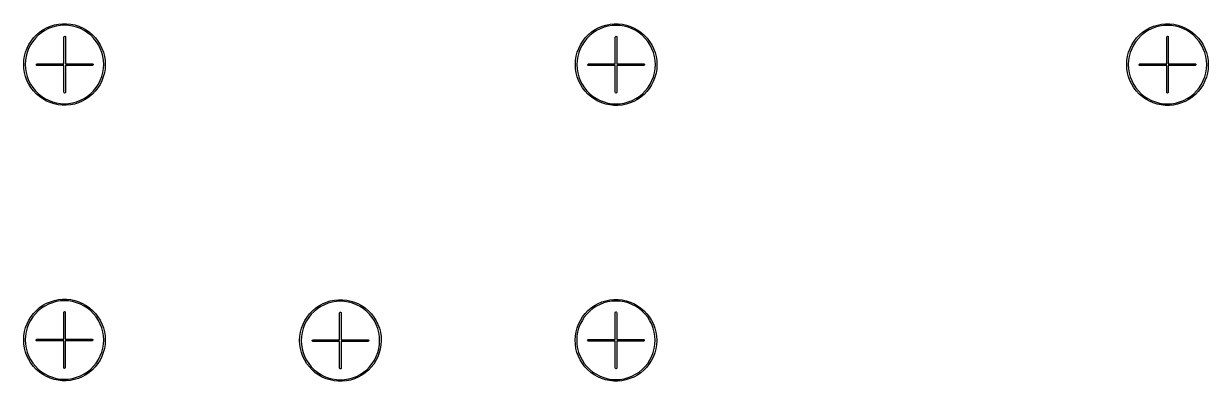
# Model space of a CAD drawing. Extents: x 5.3 to 29.5, y -16.5 to -2.6.
# Drawn here: x 5.751 to 10.048, y -11.448 to -10.152 of the extents above; entities that cross this region are included whole.
import ezdxf

# ---------------------------------------------------------------- set-up
doc = ezdxf.new("R2010")
doc.units = 0
doc.header["$MEASUREMENT"] = 0
doc.layers.add('BLACK', color=7, linetype='CONTINUOUS')

msp = doc.modelspace()

# ---------------------------------------------------------------- linework, layer by layer
at = {"layer": 'BLACK', "linetype": 'CONTINUOUS'}
for p, q in [((5.7974, -10.1918), (5.80878, -10.1821)), ((5.80878, -10.1821), (5.82109, -10.1736)), ((5.82793, -10.1761), (5.81544, -10.1843)), ((5.82109, -10.1736), (5.83419, -10.1664)), ((5.8412, -10.1694), (5.82793, -10.1761)), ((5.83419, -10.1664), (5.84796, -10.1605)), ((5.8551, -10.1641), (5.8412, -10.1694)), ((5.84796, -10.1605), (5.86226, -10.156)), ((5.86948, -10.1602), (5.8551, -10.1641)), ((5.86226, -10.156), (5.87693, -10.153)), ((5.88418, -10.1579), (5.86948, -10.1602)), ((5.87693, -10.153), (5.89182, -10.1516)), ((5.89905, -10.1571), (5.88418, -10.1579)), ((5.89182, -10.1516), (5.9068, -10.1516)), ((5.91392, -10.1579), (5.89905, -10.1571)), ((5.9068, -10.1516), (5.92169, -10.1531)), ((5.92863, -10.1602), (5.91392, -10.1579)), ((5.92169, -10.1531), (5.93635, -10.1562)), ((5.94301, -10.1641), (5.92863, -10.1602)), ((5.93635, -10.1562), (5.95062, -10.1607)), ((5.95691, -10.1694), (5.94301, -10.1641)), ((5.95062, -10.1607), (5.96437, -10.1666)), ((5.97017, -10.1761), (5.95691, -10.1694)), ((5.96437, -10.1666), (5.97746, -10.1739)), ((5.98266, -10.1843), (5.97017, -10.1761)), ((5.97746, -10.1739), (5.98973, -10.1824)), ((5.98973, -10.1824), (6.00108, -10.1922)), ((7.79834, -10.1925), (7.80973, -10.1828)), ((7.80973, -10.1828), (7.82204, -10.1743)), ((7.82888, -10.1768), (7.81639, -10.1849)), ((7.82204, -10.1743), (7.83514, -10.167)), ((7.84214, -10.1701), (7.82888, -10.1768)), ((7.83514, -10.167), (7.84891, -10.1611)), ((7.85604, -10.1647), (7.84214, -10.1701)), ((7.84891, -10.1611), (7.86321, -10.1567)), ((7.87043, -10.1609), (7.85604, -10.1647)), ((7.86321, -10.1567), (7.87788, -10.1537)), ((7.88513, -10.1585), (7.87043, -10.1609)), ((7.87788, -10.1537), (7.89277, -10.1522)), ((7.9, -10.1578), (7.88513, -10.1585)), ((7.89277, -10.1522), (7.90774, -10.1523)), ((7.91487, -10.1585), (7.9, -10.1578)), ((7.90774, -10.1523), (7.92263, -10.1538)), ((7.92957, -10.1609), (7.91487, -10.1585)), ((7.92263, -10.1538), (7.93729, -10.1568)), ((7.94396, -10.1647), (7.92957, -10.1609)), ((7.93729, -10.1568), (7.95157, -10.1613)), ((7.95786, -10.1701), (7.94396, -10.1647)), ((7.95157, -10.1613), (7.96532, -10.1672)), ((7.97112, -10.1768), (7.95786, -10.1701)), ((7.96532, -10.1672), (7.9784, -10.1745)), ((7.98361, -10.1849), (7.97112, -10.1768)), ((7.9784, -10.1745), (7.99068, -10.1831)), ((7.99068, -10.1831), (8.00203, -10.1929)), ((9.79834, -10.1925), (9.80973, -10.1828)), ((9.80973, -10.1828), (9.82204, -10.1743)), ((9.82888, -10.1768), (9.81639, -10.1849)), ((9.82204, -10.1743), (9.83514, -10.167)), ((9.84214, -10.1701), (9.82888, -10.1768)), ((9.83514, -10.167), (9.84891, -10.1611)), ((9.85604, -10.1647), (9.84214, -10.1701)), ((9.84891, -10.1611), (9.86321, -10.1567)), ((9.87043, -10.1609), (9.85604, -10.1647)), ((9.86321, -10.1567), (9.87788, -10.1537)), ((9.88513, -10.1585), (9.87043, -10.1609)), ((9.87788, -10.1537), (9.89277, -10.1522)), ((9.9, -10.1578), (9.88513, -10.1585)), ((9.89277, -10.1522), (9.90774, -10.1523)), ((9.91487, -10.1585), (9.9, -10.1578)), ((9.90774, -10.1523), (9.92263, -10.1538)), ((9.92957, -10.1609), (9.91487, -10.1585)), ((9.92263, -10.1538), (9.93729, -10.1568)), ((9.94396, -10.1647), (9.92957, -10.1609)), ((9.93729, -10.1568), (9.95157, -10.1613)), ((9.95786, -10.1701), (9.94396, -10.1647)), ((9.95157, -10.1613), (9.96532, -10.1672)), ((9.97112, -10.1768), (9.95786, -10.1701)), ((9.96532, -10.1672), (9.9784, -10.1745)), ((9.98361, -10.1849), (9.97112, -10.1768)), ((9.9784, -10.1745), (9.99068, -10.1831)), ((9.99068, -10.1831), (10.002, -10.1929)), ((5.7699, -10.2272), (5.77786, -10.2145)), ((5.78398, -10.2157), (5.77587, -10.2282)), ((5.77786, -10.2145), (5.78705, -10.2027)), ((5.79335, -10.2042), (5.78398, -10.2157)), ((5.78705, -10.2027), (5.7974, -10.1918)), ((5.80387, -10.1936), (5.79335, -10.2042)), ((5.81544, -10.1843), (5.80387, -10.1936)), ((5.89705, -10.2), (5.89723, -10.199)), ((5.89705, -10.297), (5.89705, -10.2)), ((5.89723, -10.199), (5.89852, -10.1974)), ((5.89852, -10.1974), (5.90051, -10.1971)), ((5.90051, -10.1971), (5.90226, -10.1981)), ((5.90226, -10.1981), (5.90295, -10.2)), ((5.90295, -10.2), (5.90295, -10.297)), ((5.99423, -10.1936), (5.98266, -10.1843)), ((6.00476, -10.2042), (5.99423, -10.1936)), ((6.00108, -10.1922), (6.01139, -10.203)), ((6.01413, -10.2157), (6.00476, -10.2042)), ((6.01139, -10.203), (6.02054, -10.2149)), ((6.02224, -10.2282), (6.01413, -10.2157)), ((6.02054, -10.2149), (6.02845, -10.2276)), ((7.77085, -10.2278), (7.7788, -10.2151)), ((7.78492, -10.2164), (7.77681, -10.2289)), ((7.7788, -10.2151), (7.788, -10.2033)), ((7.79429, -10.2048), (7.78492, -10.2164)), ((7.788, -10.2033), (7.79834, -10.1925)), ((7.80482, -10.1943), (7.79429, -10.2048)), ((7.81639, -10.1849), (7.80482, -10.1943)), ((7.89705, -10.2), (7.89723, -10.199)), ((7.89705, -10.297), (7.89705, -10.2)), ((7.89723, -10.199), (7.89852, -10.1974)), ((7.89852, -10.1974), (7.90051, -10.1971)), ((7.90051, -10.1971), (7.90226, -10.1981)), ((7.90226, -10.1981), (7.90295, -10.2)), ((7.90295, -10.2), (7.90295, -10.297)), ((7.99518, -10.1943), (7.98361, -10.1849)), ((8.00571, -10.2048), (7.99518, -10.1943)), ((8.00203, -10.1929), (8.01234, -10.2037)), ((8.01508, -10.2164), (8.00571, -10.2048)), ((8.01234, -10.2037), (8.02149, -10.2156)), ((8.02319, -10.2289), (8.01508, -10.2164)), ((8.02149, -10.2156), (8.0294, -10.2283)), ((9.77085, -10.2278), (9.7788, -10.2151)), ((9.78492, -10.2164), (9.77681, -10.2289)), ((9.7788, -10.2151), (9.788, -10.2033)), ((9.79429, -10.2048), (9.78492, -10.2164)), ((9.788, -10.2033), (9.79834, -10.1925)), ((9.80482, -10.1943), (9.79429, -10.2048)), ((9.81639, -10.1849), (9.80482, -10.1943)), ((9.89705, -10.2), (9.89723, -10.199)), ((9.89705, -10.297), (9.89705, -10.2)), ((9.89723, -10.199), (9.89852, -10.1974)), ((9.89852, -10.1974), (9.90051, -10.1971)), ((9.90051, -10.1971), (9.90226, -10.1981)), ((9.90226, -10.1981), (9.90295, -10.2)), ((9.90295, -10.2), (9.90295, -10.297)), ((9.99518, -10.1943), (9.98361, -10.1849)), ((10.0057, -10.2048), (9.99518, -10.1943)), ((10.002, -10.1929), (10.0123, -10.2037)), ((10.0151, -10.2164), (10.0057, -10.2048)), ((10.0123, -10.2037), (10.0215, -10.2156)), ((10.0232, -10.2289), (10.0151, -10.2164)), ((10.0215, -10.2156), (10.0294, -10.2283)), ((5.75191, -10.2839), (5.75423, -10.2691)), ((5.75423, -10.2691), (5.75802, -10.2546)), ((5.75802, -10.2546), (5.76327, -10.2406)), ((5.76377, -10.2554), (5.75992, -10.2698)), ((5.76327, -10.2406), (5.7699, -10.2272)), ((5.76911, -10.2415), (5.76377, -10.2554)), ((5.77587, -10.2282), (5.76911, -10.2415)), ((6.029, -10.2415), (6.02224, -10.2282)), ((6.02845, -10.2276), (6.03504, -10.241)), ((6.03433, -10.2554), (6.029, -10.2415)), ((6.03819, -10.2698), (6.03433, -10.2554)), ((6.03504, -10.241), (6.04023, -10.2551)), ((6.04023, -10.2551), (6.04398, -10.2696)), ((7.75517, -10.2697), (7.75897, -10.2553)), ((7.75897, -10.2553), (7.76422, -10.2412)), ((7.76472, -10.256), (7.76087, -10.2704)), ((7.76422, -10.2412), (7.77085, -10.2278)), ((7.77006, -10.2421), (7.76472, -10.256)), ((7.77681, -10.2289), (7.77006, -10.2421)), ((8.02994, -10.2421), (8.02319, -10.2289)), ((8.0294, -10.2283), (8.03599, -10.2417)), ((8.03528, -10.256), (8.02994, -10.2421)), ((8.03913, -10.2704), (8.03528, -10.256)), ((8.03599, -10.2417), (8.04118, -10.2558)), ((8.04118, -10.2558), (8.04493, -10.2702)), ((9.75517, -10.2697), (9.75897, -10.2553)), ((9.75897, -10.2553), (9.76422, -10.2412)), ((9.76472, -10.256), (9.76087, -10.2704)), ((9.76422, -10.2412), (9.77085, -10.2278)), ((9.77006, -10.2421), (9.76472, -10.256)), ((9.77681, -10.2289), (9.77006, -10.2421)), ((10.0299, -10.2421), (10.0232, -10.2289)), ((10.0294, -10.2283), (10.036, -10.2417)), ((10.0353, -10.256), (10.0299, -10.2421)), ((10.0391, -10.2704), (10.0353, -10.256)), ((10.036, -10.2417), (10.0412, -10.2558)), ((10.0412, -10.2558), (10.0449, -10.2702)), ((5.7511, -10.2988), (5.75191, -10.2839)), ((5.75112, -10.2993), (5.7511, -10.2988)), ((5.75181, -10.3138), (5.75112, -10.2993)), ((5.75759, -10.2845), (5.75681, -10.2993)), ((5.75681, -10.2993), (5.75759, -10.3142)), ((5.75992, -10.2698), (5.75759, -10.2845)), ((5.79709, -10.2995), (5.7981, -10.2977)), ((5.79744, -10.3015), (5.79709, -10.2995)), ((5.79899, -10.3028), (5.79744, -10.3015)), ((5.7981, -10.2977), (5.8, -10.297)), ((5.8, -10.303), (5.79899, -10.3028)), ((5.8, -10.297), (5.89705, -10.297)), ((5.89705, -10.303), (5.8, -10.303)), ((5.89705, -10.4), (5.89705, -10.303)), ((5.90295, -10.297), (6, -10.297)), ((6, -10.303), (5.90295, -10.303)), ((5.90295, -10.303), (5.90295, -10.4)), ((6, -10.297), (6.00101, -10.2972)), ((6.0019, -10.3023), (6, -10.303)), ((6.00101, -10.2972), (6.00256, -10.2985)), ((6.00291, -10.3005), (6.0019, -10.3023)), ((6.00256, -10.2985), (6.00291, -10.3005)), ((6.04051, -10.2845), (6.03819, -10.2698)), ((6.04129, -10.2993), (6.04051, -10.2845)), ((6.04051, -10.3142), (6.04129, -10.2993)), ((6.04398, -10.2696), (6.04625, -10.2844)), ((6.047, -10.3004), (6.04614, -10.3153)), ((6.04625, -10.2844), (6.047, -10.2993)), ((6.047, -10.2993), (6.047, -10.3004)), ((7.75205, -10.2995), (7.75286, -10.2845)), ((7.75207, -10.3), (7.75205, -10.2995)), ((7.75275, -10.3144), (7.75207, -10.3)), ((7.75286, -10.2845), (7.75517, -10.2697)), ((7.75854, -10.2851), (7.75776, -10.3)), ((7.75776, -10.3), (7.75854, -10.3149)), ((7.76087, -10.2704), (7.75854, -10.2851)), ((7.79709, -10.2995), (7.7981, -10.2977)), ((7.79744, -10.3015), (7.79709, -10.2995)), ((7.79899, -10.3028), (7.79744, -10.3015)), ((7.7981, -10.2977), (7.8, -10.297)), ((7.8, -10.303), (7.79899, -10.3028)), ((7.8, -10.297), (7.89705, -10.297)), ((7.89705, -10.303), (7.8, -10.303)), ((7.89705, -10.4), (7.89705, -10.303)), ((7.90295, -10.297), (8, -10.297)), ((8, -10.303), (7.90295, -10.303)), ((7.90295, -10.303), (7.90295, -10.4)), ((8, -10.297), (8.00101, -10.2972)), ((8.0019, -10.3023), (8, -10.303)), ((8.00101, -10.2972), (8.00256, -10.2985)), ((8.00291, -10.3005), (8.0019, -10.3023)), ((8.00256, -10.2985), (8.00291, -10.3005)), ((8.04146, -10.2851), (8.03913, -10.2704)), ((8.04224, -10.3), (8.04146, -10.2851)), ((8.04146, -10.3149), (8.04224, -10.3)), ((8.04493, -10.2702), (8.0472, -10.285)), ((8.04795, -10.301), (8.04709, -10.316)), ((8.0472, -10.285), (8.04795, -10.3)), ((8.04795, -10.3), (8.04795, -10.301)), ((9.75205, -10.2995), (9.75286, -10.2845)), ((9.75207, -10.3), (9.75205, -10.2995)), ((9.75275, -10.3144), (9.75207, -10.3)), ((9.75286, -10.2845), (9.75517, -10.2697)), ((9.75854, -10.2851), (9.75776, -10.3)), ((9.75776, -10.3), (9.75854, -10.3149)), ((9.76087, -10.2704), (9.75854, -10.2851)), ((9.79709, -10.2995), (9.7981, -10.2977)), ((9.79744, -10.3015), (9.79709, -10.2995)), ((9.79899, -10.3028), (9.79744, -10.3015)), ((9.7981, -10.2977), (9.8, -10.297)), ((9.8, -10.303), (9.79899, -10.3028)), ((9.8, -10.297), (9.89705, -10.297)), ((9.89705, -10.303), (9.8, -10.303)), ((9.89705, -10.4), (9.89705, -10.303)), ((9.90295, -10.297), (10, -10.297)), ((10, -10.303), (9.90295, -10.303)), ((9.90295, -10.303), (9.90295, -10.4)), ((10, -10.297), (10.001, -10.2972)), ((10.0019, -10.3023), (10, -10.303)), ((10.001, -10.2972), (10.0026, -10.2985)), ((10.0029, -10.3005), (10.0019, -10.3023)), ((10.0026, -10.2985), (10.0029, -10.3005)), ((10.0415, -10.2851), (10.0391, -10.2704)), ((10.0422, -10.3), (10.0415, -10.2851)), ((10.0415, -10.3149), (10.0422, -10.3)), ((10.0449, -10.2702), (10.0472, -10.285)), ((10.0479, -10.301), (10.0471, -10.316)), ((10.0472, -10.285), (10.048, -10.3)), ((10.048, -10.3), (10.0479, -10.301)), ((5.75402, -10.3286), (5.75181, -10.3138)), ((5.75772, -10.3431), (5.75402, -10.3286)), ((5.75759, -10.3142), (5.75992, -10.3289)), ((5.76286, -10.3571), (5.75772, -10.3431)), ((5.75992, -10.3289), (5.76377, -10.3433)), ((5.76377, -10.3433), (5.76911, -10.3572)), ((6.029, -10.3572), (6.03433, -10.3433)), ((6.03433, -10.3433), (6.03819, -10.3289)), ((6.03992, -10.3446), (6.03463, -10.3586)), ((6.03819, -10.3289), (6.04051, -10.3142)), ((6.04377, -10.3301), (6.03992, -10.3446)), ((6.04614, -10.3153), (6.04377, -10.3301)), ((7.75497, -10.3292), (7.75275, -10.3144)), ((7.75866, -10.3438), (7.75497, -10.3292)), ((7.75854, -10.3149), (7.76087, -10.3296)), ((7.76381, -10.3578), (7.75866, -10.3438)), ((7.76087, -10.3296), (7.76472, -10.344)), ((7.76472, -10.344), (7.77006, -10.3579)), ((8.02994, -10.3579), (8.03528, -10.344)), ((8.03528, -10.344), (8.03913, -10.3296)), ((8.04087, -10.3452), (8.03558, -10.3592)), ((8.03913, -10.3296), (8.04146, -10.3149)), ((8.04472, -10.3308), (8.04087, -10.3452)), ((8.04709, -10.316), (8.04472, -10.3308)), ((9.75497, -10.3292), (9.75275, -10.3144)), ((9.75866, -10.3438), (9.75497, -10.3292)), ((9.75854, -10.3149), (9.76087, -10.3296)), ((9.76381, -10.3578), (9.75866, -10.3438)), ((9.76087, -10.3296), (9.76472, -10.344)), ((9.76472, -10.344), (9.77006, -10.3579)), ((10.0299, -10.3579), (10.0353, -10.344)), ((10.0353, -10.344), (10.0391, -10.3296)), ((10.0409, -10.3452), (10.0356, -10.3592)), ((10.0391, -10.3296), (10.0415, -10.3149)), ((10.0447, -10.3308), (10.0409, -10.3452)), ((10.0471, -10.316), (10.0447, -10.3308)), ((5.7694, -10.3706), (5.76286, -10.3571)), ((5.76911, -10.3572), (5.77587, -10.3705)), ((5.77727, -10.3833), (5.7694, -10.3706)), ((5.77587, -10.3705), (5.78398, -10.3829)), ((5.78638, -10.3952), (5.77727, -10.3833)), ((5.78398, -10.3829), (5.79335, -10.3945)), ((5.79665, -10.4061), (5.78638, -10.3952)), ((5.79335, -10.3945), (5.80387, -10.405)), ((5.99423, -10.405), (6.00476, -10.3945)), ((6.01071, -10.3964), (6.00033, -10.4072)), ((6.00476, -10.3945), (6.01413, -10.3829)), ((6.01995, -10.3846), (6.01071, -10.3964)), ((6.01413, -10.3829), (6.02224, -10.3705)), ((6.02795, -10.372), (6.01995, -10.3846)), ((6.02224, -10.3705), (6.029, -10.3572)), ((6.03463, -10.3586), (6.02795, -10.372)), ((7.77035, -10.3713), (7.76381, -10.3578)), ((7.77006, -10.3579), (7.77681, -10.3711)), ((7.77821, -10.384), (7.77035, -10.3713)), ((7.77681, -10.3711), (7.78492, -10.3836)), ((7.78733, -10.3959), (7.77821, -10.384)), ((7.78492, -10.3836), (7.79429, -10.3952)), ((7.7976, -10.4068), (7.78733, -10.3959)), ((7.79429, -10.3952), (7.80482, -10.4057)), ((7.99518, -10.4057), (8.00571, -10.3952)), ((8.01166, -10.3971), (8.00128, -10.4079)), ((8.00571, -10.3952), (8.01508, -10.3836)), ((8.0209, -10.3853), (8.01166, -10.3971)), ((8.01508, -10.3836), (8.02319, -10.3711)), ((8.0289, -10.3726), (8.0209, -10.3853)), ((8.02319, -10.3711), (8.02994, -10.3579)), ((8.03558, -10.3592), (8.0289, -10.3726)), ((9.77035, -10.3713), (9.76381, -10.3578)), ((9.77006, -10.3579), (9.77681, -10.3711)), ((9.77821, -10.384), (9.77035, -10.3713)), ((9.77681, -10.3711), (9.78492, -10.3836)), ((9.78733, -10.3959), (9.77821, -10.384)), ((9.78492, -10.3836), (9.79429, -10.3952)), ((9.7976, -10.4068), (9.78733, -10.3959)), ((9.79429, -10.3952), (9.80482, -10.4057)), ((9.99518, -10.4057), (10.0057, -10.3952)), ((10.0117, -10.3971), (10.0013, -10.4079)), ((10.0057, -10.3952), (10.0151, -10.3836)), ((10.0209, -10.3853), (10.0117, -10.3971)), ((10.0151, -10.3836), (10.0232, -10.3711)), ((10.0289, -10.3726), (10.0209, -10.3853)), ((10.0232, -10.3711), (10.0299, -10.3579)), ((10.0356, -10.3592), (10.0289, -10.3726)), ((5.80796, -10.4159), (5.79665, -10.4061)), ((5.80387, -10.405), (5.81544, -10.4144)), ((5.82021, -10.4245), (5.80796, -10.4159)), ((5.81544, -10.4144), (5.82793, -10.4225)), ((5.83327, -10.4319), (5.82021, -10.4245)), ((5.82793, -10.4225), (5.8412, -10.4293)), ((5.847, -10.4378), (5.83327, -10.4319)), ((5.8412, -10.4293), (5.8551, -10.4346)), ((5.86126, -10.4424), (5.847, -10.4378)), ((5.8551, -10.4346), (5.86948, -10.4385)), ((5.86948, -10.4385), (5.88418, -10.4408)), ((5.88418, -10.4408), (5.89905, -10.4416)), ((5.89774, -10.4019), (5.89705, -10.4)), ((5.89949, -10.4029), (5.89774, -10.4019)), ((5.89905, -10.4416), (5.91392, -10.4408)), ((5.90148, -10.4026), (5.89949, -10.4029)), ((5.90277, -10.401), (5.90148, -10.4026)), ((5.90295, -10.4), (5.90277, -10.401)), ((5.91392, -10.4408), (5.92863, -10.4385)), ((5.92863, -10.4385), (5.94301, -10.4346)), ((5.94965, -10.4384), (5.93535, -10.4428)), ((5.94301, -10.4346), (5.95691, -10.4293)), ((5.96345, -10.4325), (5.94965, -10.4384)), ((5.95691, -10.4293), (5.97017, -10.4225)), ((5.97658, -10.4253), (5.96345, -10.4325)), ((5.97017, -10.4225), (5.98266, -10.4144)), ((5.98891, -10.4169), (5.97658, -10.4253)), ((5.98266, -10.4144), (5.99423, -10.405)), ((6.00033, -10.4072), (5.98891, -10.4169)), ((7.80891, -10.4166), (7.7976, -10.4068)), ((7.80482, -10.4057), (7.81639, -10.4151)), ((7.82116, -10.4252), (7.80891, -10.4166)), ((7.81639, -10.4151), (7.82888, -10.4232)), ((7.83421, -10.4325), (7.82116, -10.4252)), ((7.82888, -10.4232), (7.84214, -10.4299)), ((7.84794, -10.4385), (7.83421, -10.4325)), ((7.84214, -10.4299), (7.85604, -10.4353)), ((7.86221, -10.443), (7.84794, -10.4385)), ((7.85604, -10.4353), (7.87043, -10.4391)), ((7.87043, -10.4391), (7.88513, -10.4415)), ((7.89774, -10.4019), (7.89705, -10.4)), ((7.89949, -10.4029), (7.89774, -10.4019)), ((7.90148, -10.4026), (7.89949, -10.4029)), ((7.90277, -10.401), (7.90148, -10.4026)), ((7.90295, -10.4), (7.90277, -10.401)), ((7.91487, -10.4415), (7.92957, -10.4391)), ((7.92957, -10.4391), (7.94396, -10.4353)), ((7.9506, -10.439), (7.93629, -10.4434)), ((7.94396, -10.4353), (7.95786, -10.4299)), ((7.96439, -10.4332), (7.9506, -10.439)), ((7.95786, -10.4299), (7.97112, -10.4232)), ((7.97753, -10.426), (7.96439, -10.4332)), ((7.97112, -10.4232), (7.98361, -10.4151)), ((7.98986, -10.4175), (7.97753, -10.426)), ((7.98361, -10.4151), (7.99518, -10.4057)), ((8.00128, -10.4079), (7.98986, -10.4175)), ((9.80891, -10.4166), (9.7976, -10.4068)), ((9.80482, -10.4057), (9.81639, -10.4151)), ((9.82116, -10.4252), (9.80891, -10.4166)), ((9.81639, -10.4151), (9.82888, -10.4232)), ((9.83422, -10.4325), (9.82116, -10.4252)), ((9.82888, -10.4232), (9.84214, -10.4299)), ((9.84794, -10.4385), (9.83422, -10.4325)), ((9.84214, -10.4299), (9.85604, -10.4353)), ((9.86221, -10.443), (9.84794, -10.4385)), ((9.85604, -10.4353), (9.87043, -10.4391)), ((9.87043, -10.4391), (9.88513, -10.4415)), ((9.89774, -10.4019), (9.89705, -10.4)), ((9.89949, -10.4029), (9.89774, -10.4019)), ((9.90148, -10.4026), (9.89949, -10.4029)), ((9.90277, -10.401), (9.90148, -10.4026)), ((9.90295, -10.4), (9.90277, -10.401)), ((9.91487, -10.4415), (9.92957, -10.4391)), ((9.92957, -10.4391), (9.94396, -10.4353)), ((9.9506, -10.439), (9.93629, -10.4434)), ((9.94396, -10.4353), (9.95786, -10.4299)), ((9.96439, -10.4332), (9.9506, -10.439)), ((9.95786, -10.4299), (9.97112, -10.4232)), ((9.97753, -10.426), (9.96439, -10.4332)), ((9.97112, -10.4232), (9.98361, -10.4151)), ((9.98986, -10.4175), (9.97753, -10.426)), ((9.98361, -10.4151), (9.99518, -10.4057)), ((10.0013, -10.4079), (9.98986, -10.4175)), ((5.87591, -10.4455), (5.86126, -10.4424)), ((5.89079, -10.4471), (5.87591, -10.4455)), ((5.90576, -10.4471), (5.89079, -10.4471)), ((5.92067, -10.4457), (5.90576, -10.4471)), ((5.93535, -10.4428), (5.92067, -10.4457)), ((7.87686, -10.4461), (7.86221, -10.443)), ((7.89174, -10.4477), (7.87686, -10.4461)), ((7.88513, -10.4415), (7.9, -10.4422)), ((7.90671, -10.4478), (7.89174, -10.4477)), ((7.9, -10.4422), (7.91487, -10.4415)), ((7.92161, -10.4464), (7.90671, -10.4478)), ((7.93629, -10.4434), (7.92161, -10.4464)), ((9.87686, -10.4461), (9.86221, -10.443)), ((9.89174, -10.4477), (9.87686, -10.4461)), ((9.88513, -10.4415), (9.9, -10.4422)), ((9.90671, -10.4478), (9.89174, -10.4477)), ((9.9, -10.4422), (9.91487, -10.4415)), ((9.92161, -10.4464), (9.90671, -10.4478)), ((9.93629, -10.4434), (9.92161, -10.4464)), ((5.82109, -11.1724), (5.83419, -11.1651)), ((5.8412, -11.1682), (5.82793, -11.1749)), ((5.83419, -11.1651), (5.84796, -11.1593)), ((5.8551, -11.1628), (5.8412, -11.1682)), ((5.84796, -11.1593), (5.86226, -11.1548)), ((5.86948, -11.159), (5.8551, -11.1628)), ((5.86226, -11.1548), (5.87693, -11.1518)), ((5.88418, -11.1567), (5.86948, -11.159)), ((5.87693, -11.1518), (5.89182, -11.1504)), ((5.89905, -11.1559), (5.88418, -11.1567)), ((5.89182, -11.1504), (5.9068, -11.1504)), ((5.91392, -11.1567), (5.89905, -11.1559)), ((5.9068, -11.1504), (5.92169, -11.1519)), ((5.92863, -11.159), (5.91392, -11.1567)), ((5.92169, -11.1519), (5.93635, -11.155)), ((5.94301, -11.1628), (5.92863, -11.159)), ((5.93635, -11.155), (5.95062, -11.1595)), ((5.95691, -11.1682), (5.94301, -11.1628)), ((5.95062, -11.1595), (5.96437, -11.1654)), ((5.97017, -11.1749), (5.95691, -11.1682)), ((5.96437, -11.1654), (5.97746, -11.1727)), ((6.82204, -11.1743), (6.83514, -11.167)), ((6.84214, -11.1701), (6.82888, -11.1768)), ((6.83514, -11.167), (6.84891, -11.1611)), ((6.85604, -11.1647), (6.84214, -11.1701)), ((6.84891, -11.1611), (6.86321, -11.1567)), ((6.87043, -11.1609), (6.85604, -11.1647)), ((6.86321, -11.1567), (6.87788, -11.1537)), ((6.88513, -11.1585), (6.87043, -11.1609)), ((6.87788, -11.1537), (6.89277, -11.1522)), ((6.9, -11.1578), (6.88513, -11.1585)), ((6.89277, -11.1522), (6.90774, -11.1523)), ((6.91487, -11.1585), (6.9, -11.1578)), ((6.90774, -11.1523), (6.92263, -11.1538)), ((6.92957, -11.1609), (6.91487, -11.1585)), ((6.92263, -11.1538), (6.93729, -11.1568)), ((6.94396, -11.1647), (6.92957, -11.1609)), ((6.93729, -11.1568), (6.95157, -11.1613)), ((6.95786, -11.1701), (6.94396, -11.1647)), ((6.95157, -11.1613), (6.96532, -11.1672)), ((6.97112, -11.1768), (6.95786, -11.1701)), ((6.96532, -11.1672), (6.9784, -11.1745)), ((7.82145, -11.1734), (7.83455, -11.1662)), ((7.84156, -11.1692), (7.82829, -11.176)), ((7.83455, -11.1662), (7.84832, -11.1603)), ((7.85546, -11.1639), (7.84156, -11.1692)), ((7.84832, -11.1603), (7.86262, -11.1559)), ((7.86984, -11.1601), (7.85546, -11.1639)), ((7.86262, -11.1559), (7.87729, -11.1529)), ((7.88454, -11.1577), (7.86984, -11.1601)), ((7.87729, -11.1529), (7.89218, -11.1514)), ((7.89941, -11.157), (7.88454, -11.1577)), ((7.89218, -11.1514), (7.90715, -11.1514)), ((7.91428, -11.1577), (7.89941, -11.157)), ((7.90715, -11.1514), (7.92205, -11.153)), ((7.92899, -11.1601), (7.91428, -11.1577)), ((7.92205, -11.153), (7.93671, -11.156)), ((7.94337, -11.1639), (7.92899, -11.1601)), ((7.93671, -11.156), (7.95098, -11.1605)), ((7.95727, -11.1692), (7.94337, -11.1639)), ((7.95098, -11.1605), (7.96473, -11.1664)), ((7.97053, -11.176), (7.95727, -11.1692)), ((7.96473, -11.1664), (7.97781, -11.1737)), ((5.7699, -11.2259), (5.77786, -11.2133)), ((5.78398, -11.2145), (5.77587, -11.227)), ((5.77786, -11.2133), (5.78705, -11.2015)), ((5.79335, -11.203), (5.78398, -11.2145)), ((5.78705, -11.2015), (5.7974, -11.1906)), ((5.80387, -11.1924), (5.79335, -11.203)), ((5.7974, -11.1906), (5.80878, -11.1809)), ((5.81544, -11.1831), (5.80387, -11.1924)), ((5.80878, -11.1809), (5.82109, -11.1724)), ((5.82793, -11.1749), (5.81544, -11.1831)), ((5.8961, -11.1981), (5.89628, -11.1971)), ((5.8961, -11.2952), (5.8961, -11.1981)), ((5.89628, -11.1971), (5.89758, -11.1956)), ((5.89758, -11.1956), (5.89956, -11.1952)), ((5.89956, -11.1952), (5.90131, -11.1962)), ((5.90131, -11.1962), (5.902, -11.1981)), ((5.902, -11.1981), (5.902, -11.2952)), ((5.98266, -11.1831), (5.97017, -11.1749)), ((5.97746, -11.1727), (5.98973, -11.1812)), ((5.99423, -11.1924), (5.98266, -11.1831)), ((5.98973, -11.1812), (6.00108, -11.191)), ((6.00476, -11.203), (5.99423, -11.1924)), ((6.00108, -11.191), (6.01139, -11.2018)), ((6.01413, -11.2145), (6.00476, -11.203)), ((6.01139, -11.2018), (6.02054, -11.2137)), ((6.02224, -11.227), (6.01413, -11.2145)), ((6.02054, -11.2137), (6.02845, -11.2264)), ((6.7788, -11.2151), (6.788, -11.2033)), ((6.79429, -11.2048), (6.78492, -11.2164)), ((6.788, -11.2033), (6.79834, -11.1925)), ((6.80482, -11.1943), (6.79429, -11.2048)), ((6.79834, -11.1925), (6.80973, -11.1828)), ((6.81639, -11.1849), (6.80482, -11.1943)), ((6.80973, -11.1828), (6.82204, -11.1743)), ((6.82888, -11.1768), (6.81639, -11.1849)), ((6.89705, -11.2), (6.89723, -11.199)), ((6.89705, -11.297), (6.89705, -11.2)), ((6.89723, -11.199), (6.89852, -11.1974)), ((6.89852, -11.1974), (6.90051, -11.1971)), ((6.90051, -11.1971), (6.90226, -11.1981)), ((6.90226, -11.1981), (6.90295, -11.2)), ((6.90295, -11.2), (6.90295, -11.297)), ((6.98361, -11.1849), (6.97112, -11.1768)), ((6.9784, -11.1745), (6.99068, -11.1831)), ((6.99518, -11.1943), (6.98361, -11.1849)), ((6.99068, -11.1831), (7.00203, -11.1929)), ((7.00571, -11.2048), (6.99518, -11.1943)), ((7.00203, -11.1929), (7.01234, -11.2037)), ((7.01508, -11.2164), (7.00571, -11.2048)), ((7.01234, -11.2037), (7.02149, -11.2156)), ((7.77026, -11.227), (7.77822, -11.2143)), ((7.77822, -11.2143), (7.78741, -11.2025)), ((7.7937, -11.204), (7.78434, -11.2156)), ((7.78741, -11.2025), (7.79775, -11.1917)), ((7.80423, -11.1935), (7.7937, -11.204)), ((7.79775, -11.1917), (7.80914, -11.182)), ((7.8158, -11.1841), (7.80423, -11.1935)), ((7.80914, -11.182), (7.82145, -11.1734)), ((7.82829, -11.176), (7.8158, -11.1841)), ((7.89646, -11.1992), (7.89664, -11.1982)), ((7.89646, -11.2962), (7.89646, -11.1992)), ((7.89664, -11.1982), (7.89794, -11.1966)), ((7.89794, -11.1966), (7.89992, -11.1963)), ((7.89992, -11.1963), (7.90167, -11.1973)), ((7.90167, -11.1973), (7.90236, -11.1992)), ((7.90236, -11.1992), (7.90236, -11.2962)), ((7.98302, -11.1841), (7.97053, -11.176)), ((7.97781, -11.1737), (7.99009, -11.1823)), ((7.99459, -11.1935), (7.98302, -11.1841)), ((7.99009, -11.1823), (8.00144, -11.1921)), ((8.00512, -11.204), (7.99459, -11.1935)), ((8.00144, -11.1921), (8.01175, -11.2029)), ((8.01449, -11.2156), (8.00512, -11.204)), ((8.01175, -11.2029), (8.0209, -11.2148)), ((8.0209, -11.2148), (8.02881, -11.2275)), ((5.75423, -11.2679), (5.75802, -11.2534)), ((5.75802, -11.2534), (5.76327, -11.2394)), ((5.76377, -11.2542), (5.75992, -11.2686)), ((5.76327, -11.2394), (5.7699, -11.2259)), ((5.76911, -11.2403), (5.76377, -11.2542)), ((5.77587, -11.227), (5.76911, -11.2403)), ((6.029, -11.2403), (6.02224, -11.227)), ((6.02845, -11.2264), (6.03504, -11.2398)), ((6.03433, -11.2542), (6.029, -11.2403)), ((6.03819, -11.2686), (6.03433, -11.2542)), ((6.03504, -11.2398), (6.04023, -11.2539)), ((6.04023, -11.2539), (6.04398, -11.2684)), ((6.75517, -11.2697), (6.75897, -11.2553)), ((6.75897, -11.2553), (6.76422, -11.2412)), ((6.76472, -11.256), (6.76087, -11.2704)), ((6.76422, -11.2412), (6.77085, -11.2278)), ((6.77006, -11.2421), (6.76472, -11.256)), ((6.77681, -11.2289), (6.77006, -11.2421)), ((6.77085, -11.2278), (6.7788, -11.2151)), ((6.78492, -11.2164), (6.77681, -11.2289)), ((7.02319, -11.2289), (7.01508, -11.2164)), ((7.02149, -11.2156), (7.0294, -11.2283)), ((7.02994, -11.2421), (7.02319, -11.2289)), ((7.0294, -11.2283), (7.03599, -11.2417)), ((7.03528, -11.256), (7.02994, -11.2421)), ((7.03913, -11.2704), (7.03528, -11.256)), ((7.03599, -11.2417), (7.04118, -11.2558)), ((7.04118, -11.2558), (7.04493, -11.2702)), ((7.75459, -11.2689), (7.75838, -11.2545)), ((7.75838, -11.2545), (7.76363, -11.2404)), ((7.76413, -11.2552), (7.76028, -11.2696)), ((7.76363, -11.2404), (7.77026, -11.227)), ((7.76947, -11.2413), (7.76413, -11.2552)), ((7.77623, -11.2281), (7.76947, -11.2413)), ((7.78434, -11.2156), (7.77623, -11.2281)), ((8.0226, -11.2281), (8.01449, -11.2156)), ((8.02936, -11.2413), (8.0226, -11.2281)), ((8.02881, -11.2275), (8.0354, -11.2409)), ((8.03469, -11.2552), (8.02936, -11.2413)), ((8.03855, -11.2696), (8.03469, -11.2552)), ((8.0354, -11.2409), (8.04059, -11.2549)), ((8.04059, -11.2549), (8.04434, -11.2694)), ((5.7511, -11.2976), (5.75191, -11.2827)), ((5.75112, -11.2981), (5.7511, -11.2976)), ((5.75181, -11.3126), (5.75112, -11.2981)), ((5.75191, -11.2827), (5.75423, -11.2679)), ((5.75759, -11.2833), (5.75681, -11.2981)), ((5.75681, -11.2981), (5.75759, -11.313)), ((5.75992, -11.2686), (5.75759, -11.2833)), ((5.79614, -11.2976), (5.79715, -11.2959)), ((5.79649, -11.2996), (5.79614, -11.2976)), ((5.79804, -11.3009), (5.79649, -11.2996)), ((5.79715, -11.2959), (5.79905, -11.2952)), ((5.79905, -11.2952), (5.8961, -11.2952)), ((5.902, -11.2952), (5.99905, -11.2952)), ((5.99905, -11.2952), (6.00006, -11.2954)), ((6.00095, -11.3004), (5.99905, -11.3011)), ((6.00006, -11.2954), (6.00161, -11.2967)), ((6.00196, -11.2986), (6.00095, -11.3004)), ((6.00161, -11.2967), (6.00196, -11.2986)), ((6.04051, -11.2833), (6.03819, -11.2686)), ((6.04129, -11.2981), (6.04051, -11.2833)), ((6.04051, -11.313), (6.04129, -11.2981)), ((6.04398, -11.2684), (6.04625, -11.2832)), ((6.047, -11.2992), (6.04614, -11.3141)), ((6.04625, -11.2832), (6.047, -11.2981)), ((6.047, -11.2981), (6.047, -11.2992)), ((6.75205, -11.2995), (6.75286, -11.2845)), ((6.75207, -11.3), (6.75205, -11.2995)), ((6.75275, -11.3144), (6.75207, -11.3)), ((6.75286, -11.2845), (6.75517, -11.2697)), ((6.75854, -11.2851), (6.75776, -11.3)), ((6.75776, -11.3), (6.75854, -11.3149)), ((6.76087, -11.2704), (6.75854, -11.2851)), ((6.79709, -11.2995), (6.7981, -11.2977)), ((6.79744, -11.3015), (6.79709, -11.2995)), ((6.7981, -11.2977), (6.8, -11.297)), ((6.8, -11.297), (6.89705, -11.297)), ((6.90295, -11.297), (7, -11.297)), ((7, -11.297), (7.00101, -11.2972)), ((7.00101, -11.2972), (7.00256, -11.2985)), ((7.00291, -11.3005), (7.0019, -11.3023)), ((7.00256, -11.2985), (7.00291, -11.3005)), ((7.04146, -11.2851), (7.03913, -11.2704)), ((7.04224, -11.3), (7.04146, -11.2851)), ((7.04146, -11.3149), (7.04224, -11.3)), ((7.04493, -11.2702), (7.0472, -11.285)), ((7.0472, -11.285), (7.04795, -11.3)), ((7.04795, -11.3), (7.04795, -11.301)), ((7.75146, -11.2987), (7.75227, -11.2837)), ((7.75148, -11.2992), (7.75146, -11.2987)), ((7.75216, -11.3136), (7.75148, -11.2992)), ((7.75227, -11.2837), (7.75459, -11.2689)), ((7.75795, -11.2843), (7.75717, -11.2992)), ((7.75717, -11.2992), (7.75795, -11.3141)), ((7.76028, -11.2696), (7.75795, -11.2843)), ((7.7965, -11.2987), (7.79751, -11.2969)), ((7.79685, -11.3007), (7.7965, -11.2987)), ((7.7984, -11.302), (7.79685, -11.3007)), ((7.79751, -11.2969), (7.79941, -11.2962)), ((7.79941, -11.2962), (7.89646, -11.2962)), ((7.90236, -11.2962), (7.99941, -11.2962)), ((7.99941, -11.2962), (8.00042, -11.2964)), ((8.00042, -11.2964), (8.00197, -11.2977)), ((8.00232, -11.2997), (8.00131, -11.3015)), ((8.00197, -11.2977), (8.00232, -11.2997)), ((8.04087, -11.2843), (8.03855, -11.2696)), ((8.04165, -11.2992), (8.04087, -11.2843)), ((8.04087, -11.3141), (8.04165, -11.2992)), ((8.04434, -11.2694), (8.04661, -11.2842)), ((8.04736, -11.3002), (8.0465, -11.3152)), ((8.04661, -11.2842), (8.04736, -11.2992)), ((8.04736, -11.2992), (8.04736, -11.3002)), ((5.75402, -11.3274), (5.75181, -11.3126)), ((5.75772, -11.3419), (5.75402, -11.3274)), ((5.75759, -11.313), (5.75992, -11.3277)), ((5.76286, -11.3559), (5.75772, -11.3419)), ((5.75992, -11.3277), (5.76377, -11.3421)), ((5.76377, -11.3421), (5.76911, -11.356)), ((5.79905, -11.3011), (5.79804, -11.3009)), ((5.8961, -11.3011), (5.79905, -11.3011)), ((5.8961, -11.3981), (5.8961, -11.3011)), ((5.99905, -11.3011), (5.902, -11.3011)), ((5.902, -11.3011), (5.902, -11.3981)), ((6.029, -11.356), (6.03433, -11.3421)), ((6.03433, -11.3421), (6.03819, -11.3277)), ((6.03992, -11.3434), (6.03463, -11.3574)), ((6.03819, -11.3277), (6.04051, -11.313)), ((6.04377, -11.3289), (6.03992, -11.3434)), ((6.04614, -11.3141), (6.04377, -11.3289)), ((6.75497, -11.3292), (6.75275, -11.3144)), ((6.75866, -11.3438), (6.75497, -11.3292)), ((6.75854, -11.3149), (6.76087, -11.3296)), ((6.76381, -11.3578), (6.75866, -11.3438)), ((6.76087, -11.3296), (6.76472, -11.344)), ((6.79899, -11.3028), (6.79744, -11.3015)), ((6.8, -11.303), (6.79899, -11.3028)), ((6.89705, -11.303), (6.8, -11.303)), ((6.89705, -11.4), (6.89705, -11.303)), ((7, -11.303), (6.90295, -11.303)), ((6.90295, -11.303), (6.90295, -11.4)), ((7.0019, -11.3023), (7, -11.303)), ((7.03528, -11.344), (7.03913, -11.3296)), ((7.03913, -11.3296), (7.04146, -11.3149)), ((7.04472, -11.3308), (7.04087, -11.3452)), ((7.04709, -11.316), (7.04472, -11.3308)), ((7.04795, -11.301), (7.04709, -11.316)), ((7.75438, -11.3284), (7.75216, -11.3136)), ((7.75808, -11.3429), (7.75438, -11.3284)), ((7.75795, -11.3141), (7.76028, -11.3288)), ((7.76322, -11.357), (7.75808, -11.3429)), ((7.76028, -11.3288), (7.76413, -11.3431)), ((7.76413, -11.3431), (7.76947, -11.357)), ((7.79941, -11.3021), (7.7984, -11.302)), ((7.89646, -11.3021), (7.79941, -11.3021)), ((7.89646, -11.3992), (7.89646, -11.3021)), ((7.99941, -11.3021), (7.90236, -11.3021)), ((7.90236, -11.3021), (7.90236, -11.3992)), ((8.00131, -11.3015), (7.99941, -11.3021)), ((8.02936, -11.357), (8.03469, -11.3431)), ((8.03469, -11.3431), (8.03855, -11.3288)), ((8.03855, -11.3288), (8.04087, -11.3141)), ((8.04413, -11.33), (8.04028, -11.3444)), ((8.0465, -11.3152), (8.04413, -11.33)), ((5.7694, -11.3694), (5.76286, -11.3559)), ((5.76911, -11.356), (5.77587, -11.3692)), ((5.77727, -11.3821), (5.7694, -11.3694)), ((5.77587, -11.3692), (5.78398, -11.3817)), ((5.78638, -11.394), (5.77727, -11.3821)), ((5.78398, -11.3817), (5.79335, -11.3933)), ((6.00476, -11.3933), (6.01413, -11.3817)), ((6.01995, -11.3834), (6.01071, -11.3952)), ((6.01413, -11.3817), (6.02224, -11.3692)), ((6.02795, -11.3708), (6.01995, -11.3834)), ((6.02224, -11.3692), (6.029, -11.356)), ((6.03463, -11.3574), (6.02795, -11.3708)), ((6.77035, -11.3713), (6.76381, -11.3578)), ((6.76472, -11.344), (6.77006, -11.3579)), ((6.77006, -11.3579), (6.77681, -11.3711)), ((6.77821, -11.384), (6.77035, -11.3713)), ((6.77681, -11.3711), (6.78492, -11.3836)), ((6.78733, -11.3959), (6.77821, -11.384)), ((6.78492, -11.3836), (6.79429, -11.3952)), ((7.00571, -11.3952), (7.01508, -11.3836)), ((7.0209, -11.3853), (7.01166, -11.3971)), ((7.01508, -11.3836), (7.02319, -11.3711)), ((7.0289, -11.3726), (7.0209, -11.3853)), ((7.02319, -11.3711), (7.02994, -11.3579)), ((7.03558, -11.3592), (7.0289, -11.3726)), ((7.02994, -11.3579), (7.03528, -11.344)), ((7.04087, -11.3452), (7.03558, -11.3592)), ((7.76976, -11.3705), (7.76322, -11.357)), ((7.76947, -11.357), (7.77623, -11.3703)), ((7.77763, -11.3832), (7.76976, -11.3705)), ((7.77623, -11.3703), (7.78434, -11.3828)), ((7.78674, -11.3951), (7.77763, -11.3832)), ((7.78434, -11.3828), (7.7937, -11.3944)), ((8.00512, -11.3944), (8.01449, -11.3828)), ((8.02031, -11.3845), (8.01107, -11.3963)), ((8.01449, -11.3828), (8.0226, -11.3703)), ((8.02831, -11.3718), (8.02031, -11.3845)), ((8.0226, -11.3703), (8.02936, -11.357)), ((8.03499, -11.3584), (8.02831, -11.3718)), ((8.04028, -11.3444), (8.03499, -11.3584)), ((5.79665, -11.4049), (5.78638, -11.394)), ((5.79335, -11.3933), (5.80387, -11.4038)), ((5.80796, -11.4147), (5.79665, -11.4049)), ((5.80387, -11.4038), (5.81544, -11.4132)), ((5.82021, -11.4233), (5.80796, -11.4147)), ((5.81544, -11.4132), (5.82793, -11.4213)), ((5.83327, -11.4307), (5.82021, -11.4233)), ((5.82793, -11.4213), (5.8412, -11.4281)), ((5.8412, -11.4281), (5.8551, -11.4334)), ((5.89679, -11.4), (5.8961, -11.3981)), ((5.89854, -11.401), (5.89679, -11.4)), ((5.90053, -11.4007), (5.89854, -11.401)), ((5.90183, -11.3991), (5.90053, -11.4007)), ((5.902, -11.3981), (5.90183, -11.3991)), ((5.94301, -11.4334), (5.95691, -11.4281)), ((5.95691, -11.4281), (5.97017, -11.4213)), ((5.97658, -11.4241), (5.96345, -11.4313)), ((5.97017, -11.4213), (5.98266, -11.4132)), ((5.98891, -11.4157), (5.97658, -11.4241)), ((5.98266, -11.4132), (5.99423, -11.4038)), ((6.00033, -11.406), (5.98891, -11.4157)), ((5.99423, -11.4038), (6.00476, -11.3933)), ((6.01071, -11.3952), (6.00033, -11.406)), ((6.7976, -11.4068), (6.78733, -11.3959)), ((6.79429, -11.3952), (6.80482, -11.4057)), ((6.80891, -11.4166), (6.7976, -11.4068)), ((6.80482, -11.4057), (6.81639, -11.4151)), ((6.82116, -11.4252), (6.80891, -11.4166)), ((6.81639, -11.4151), (6.82888, -11.4232)), ((6.83421, -11.4325), (6.82116, -11.4252)), ((6.82888, -11.4232), (6.84214, -11.4299)), ((6.89774, -11.4019), (6.89705, -11.4)), ((6.89949, -11.4029), (6.89774, -11.4019)), ((6.90148, -11.4026), (6.89949, -11.4029)), ((6.90277, -11.401), (6.90148, -11.4026)), ((6.90295, -11.4), (6.90277, -11.401)), ((6.95786, -11.4299), (6.97112, -11.4232)), ((6.97753, -11.426), (6.96439, -11.4332)), ((6.97112, -11.4232), (6.98361, -11.4151)), ((6.98986, -11.4175), (6.97753, -11.426)), ((6.98361, -11.4151), (6.99518, -11.4057)), ((7.00128, -11.4079), (6.98986, -11.4175)), ((6.99518, -11.4057), (7.00571, -11.3952)), ((7.01166, -11.3971), (7.00128, -11.4079)), ((7.79701, -11.406), (7.78674, -11.3951)), ((7.7937, -11.3944), (7.80423, -11.4049)), ((7.80832, -11.4158), (7.79701, -11.406)), ((7.80423, -11.4049), (7.8158, -11.4143)), ((7.82057, -11.4244), (7.80832, -11.4158)), ((7.8158, -11.4143), (7.82829, -11.4224)), ((7.83363, -11.4317), (7.82057, -11.4244)), ((7.82829, -11.4224), (7.84156, -11.4291)), ((7.84156, -11.4291), (7.85546, -11.4345)), ((7.89715, -11.4011), (7.89646, -11.3992)), ((7.8989, -11.4021), (7.89715, -11.4011)), ((7.90089, -11.4018), (7.8989, -11.4021)), ((7.90219, -11.4002), (7.90089, -11.4018)), ((7.90236, -11.3992), (7.90219, -11.4002)), ((7.94337, -11.4345), (7.95727, -11.4291)), ((7.95727, -11.4291), (7.97053, -11.4224)), ((7.97694, -11.4252), (7.96381, -11.4324)), ((7.97053, -11.4224), (7.98302, -11.4143)), ((7.98927, -11.4167), (7.97694, -11.4252)), ((7.98302, -11.4143), (7.99459, -11.4049)), ((8.00069, -11.407), (7.98927, -11.4167)), ((7.99459, -11.4049), (8.00512, -11.3944)), ((8.01107, -11.3963), (8.00069, -11.407)), ((5.847, -11.4366), (5.83327, -11.4307)), ((5.86126, -11.4412), (5.847, -11.4366)), ((5.8551, -11.4334), (5.86948, -11.4373)), ((5.87591, -11.4443), (5.86126, -11.4412)), ((5.86948, -11.4373), (5.88418, -11.4396)), ((5.89079, -11.4459), (5.87591, -11.4443)), ((5.88418, -11.4396), (5.89905, -11.4404)), ((5.90576, -11.4459), (5.89079, -11.4459)), ((5.89905, -11.4404), (5.91392, -11.4396)), ((5.92067, -11.4445), (5.90576, -11.4459)), ((5.91392, -11.4396), (5.92863, -11.4373)), ((5.93535, -11.4416), (5.92067, -11.4445)), ((5.92863, -11.4373), (5.94301, -11.4334)), ((5.94965, -11.4372), (5.93535, -11.4416)), ((5.96345, -11.4313), (5.94965, -11.4372)), ((6.84794, -11.4385), (6.83421, -11.4325)), ((6.84214, -11.4299), (6.85604, -11.4353)), ((6.86221, -11.443), (6.84794, -11.4385)), ((6.85604, -11.4353), (6.87043, -11.4391)), ((6.87686, -11.4461), (6.86221, -11.443)), ((6.87043, -11.4391), (6.88513, -11.4415)), ((6.89174, -11.4477), (6.87686, -11.4461)), ((6.88513, -11.4415), (6.9, -11.4422)), ((6.90671, -11.4478), (6.89174, -11.4477)), ((6.9, -11.4422), (6.91487, -11.4415)), ((6.92161, -11.4464), (6.90671, -11.4478)), ((6.91487, -11.4415), (6.92957, -11.4391)), ((6.93629, -11.4434), (6.92161, -11.4464)), ((6.92957, -11.4391), (6.94396, -11.4353)), ((6.9506, -11.439), (6.93629, -11.4434)), ((6.94396, -11.4353), (6.95786, -11.4299)), ((6.96439, -11.4332), (6.9506, -11.439)), ((7.84736, -11.4377), (7.83363, -11.4317)), ((7.86162, -11.4422), (7.84736, -11.4377)), ((7.85546, -11.4345), (7.86984, -11.4383)), ((7.87627, -11.4453), (7.86162, -11.4422)), ((7.86984, -11.4383), (7.88454, -11.4407)), ((7.89115, -11.4469), (7.87627, -11.4453)), ((7.88454, -11.4407), (7.89941, -11.4414)), ((7.90612, -11.447), (7.89115, -11.4469)), ((7.89941, -11.4414), (7.91428, -11.4407)), ((7.92102, -11.4456), (7.90612, -11.447)), ((7.91428, -11.4407), (7.92899, -11.4383)), ((7.93571, -11.4426), (7.92102, -11.4456)), ((7.92899, -11.4383), (7.94337, -11.4345)), ((7.95001, -11.4382), (7.93571, -11.4426)), ((7.96381, -11.4324), (7.95001, -11.4382))]:
    msp.add_line(p, q, dxfattribs=at)

doc.saveas('drawing.dxf')
